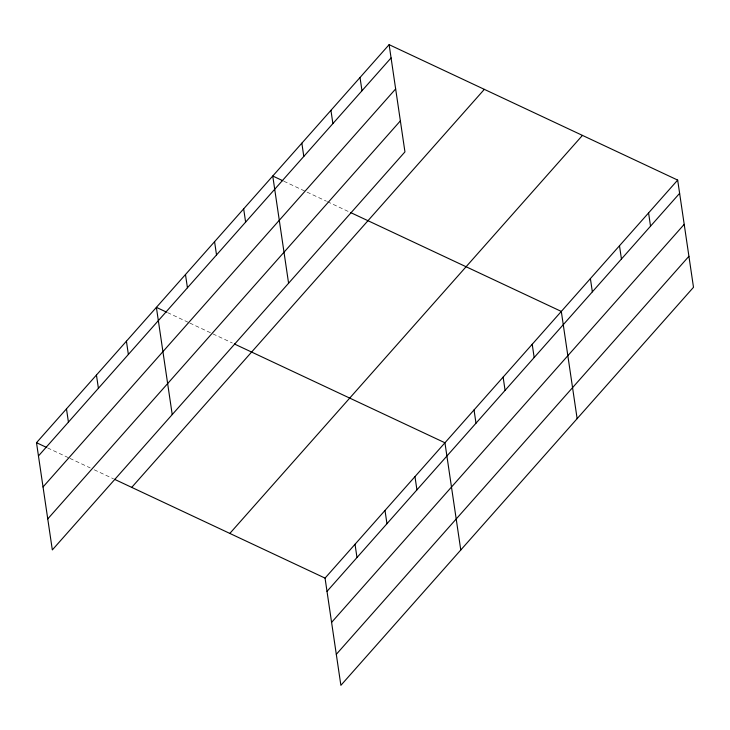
<?xml version="1.0" encoding="UTF-8"?>
<svg xmlns="http://www.w3.org/2000/svg" width="730" height="730" viewBox="0 0 730 730"><rect width="100%" height="100%" fill="white"/><g stroke="black" fill="none" stroke-linecap="round" stroke-linejoin="round"><path stroke-width="0.55" stroke-dasharray="3.65 2.74" d="M283.897 181.25L326.438 201.215M327.451 201.69L349.743 212.147M167.535 312.595L188.805 322.578M189.818 323.052L232.368 343.018M47.642 447.928L68.912 457.911M69.925 458.385L90.192 467.893M94.243 469.792L113.488 478.825"/><path stroke-width="1.09" d="M389.117 44.667L404.949 151.886L52.332 549.918L36.5 442.699L389.117 44.667L677.668 180.082L693.5 287.301L340.883 685.333L325.051 578.114L677.668 180.082M38.462 455.949L391.07 57.916M43.033 486.965L395.651 88.932M47.751 518.911L400.368 120.879M131.719 487.385L484.337 89.352M229.831 533.429L582.449 135.397M327.013 591.364L679.621 193.34M331.593 622.38L684.202 224.347M336.311 654.326L688.919 256.294M282.884 180.766L272.755 176.012L288.587 283.24M350.756 212.622L561.306 311.427L577.138 418.655M166.522 312.121L156.384 307.366L172.225 414.585M234.394 343.976L444.944 442.781L460.776 550M36.5 442.699L46.629 447.454M114.501 479.3L325.051 578.114M648.578 212.923L650.53 226.172M619.487 245.754L621.44 259.013M590.397 278.595L592.349 291.845M532.216 344.268L534.168 357.527M503.125 377.109L505.078 390.358M474.035 409.941L475.987 423.199M360.027 77.508L361.98 90.757M414.969 476.617L416.93 489.867M330.936 110.34L332.889 123.598M385.002 510.443L386.955 523.702M301.846 143.18L303.799 156.43M355.026 544.279L356.979 557.538M243.665 208.853L245.618 222.112M214.574 241.694L216.527 254.943M185.475 274.526L187.437 287.784M126.418 341.202L128.37 354.452M96.442 375.028L98.404 388.287M66.476 408.864L68.428 422.123"/></g></svg>
